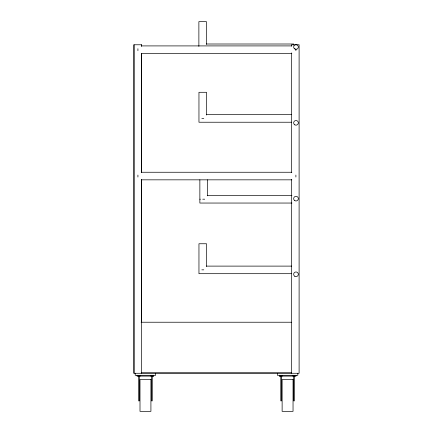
<?xml version="1.0" encoding="UTF-8"?>
<svg xmlns="http://www.w3.org/2000/svg" width="433" height="433" viewBox="0 0 433 433"><rect width="100%" height="100%" fill="white"/><g stroke="black" fill="none" stroke-linecap="round" stroke-linejoin="round"><path stroke-width="0.65" d="M206.27 44.004L293.666 44.004L293.666 45.119M141.288 45.909L291.842 45.909M141.288 53.486L291.842 53.486M206.352 114.648L291.728 114.648M201.838 118.377L203.802 118.377M291.728 122.23L198.958 122.23L198.958 92.294L206.536 92.294L206.536 115.032M141.288 172.253L291.842 172.253M141.288 179.836L291.842 179.836M207.255 195.467L291.956 195.467M199.862 199.191L200.409 199.191M202.741 199.191L204.706 199.191M291.956 203.045L199.862 203.045L199.862 179.798M206.352 266.111L291.728 266.111M201.838 269.835L203.802 269.835M291.728 273.688L198.958 273.688L198.958 243.752L206.536 243.752L206.536 266.49M141.136 322.228L291.404 322.228M141.64 372.77L291.404 372.77M297.834 373.273L297.834 375.292L277.364 375.292L277.364 373.273M296.031 375.292L296.031 376.098L279.301 376.098L279.301 375.292M295.891 48.718L295.891 50.677M295.891 175.062L295.891 177.027M295.225 375.292L295.225 376.098M294.424 375.968L294.424 400.882L293.623 400.882L293.623 375.292M292.822 375.292L292.822 376.098M291.528 46.125L291.528 44.772L299.106 44.772L299.106 373.273L133.894 373.273L133.894 44.772L141.623 44.772L141.623 46.125M291.528 52.886L291.528 172.523M291.528 179.284L291.528 373.273M282.511 375.292L282.511 376.098M281.71 375.292L281.71 376.098M281.58 375.968L281.58 400.882L280.779 400.882L280.779 375.968M280.108 375.292L280.108 376.098M279.437 375.292L279.437 376.098M207.439 179.798L207.439 195.846M206.454 44.388L206.454 21.65L198.877 21.65L198.877 46.391M155.68 373.273L155.68 375.292L135.21 375.292L135.21 373.273M153.742 375.292L153.742 376.098L137.017 376.098L137.017 375.292M153.612 375.292L153.612 376.098M152.941 375.292L152.941 376.098M152.27 375.968L152.27 400.882L151.469 400.882L151.469 375.968M151.334 375.292L151.334 376.098M150.532 375.292L150.532 376.098M141.623 53.562L141.623 172.523M141.623 179.284L141.623 373.273M141.472 44.772L141.472 46.125M141.472 53.562L141.472 172.523M141.472 179.284L141.472 322.58M140.227 375.292L140.227 376.098M139.421 375.292L139.426 400.882L138.625 400.882L138.625 375.968M137.916 48.718L137.916 50.677M137.916 175.062L137.916 177.027M137.818 375.292L137.818 376.098M134.046 44.772L134.046 373.273M150.917 379.519L140.005 379.519L140.005 411.35L150.917 411.35L150.917 379.519M293.038 379.519L282.127 379.519L282.127 411.35L293.038 411.35L293.038 379.519M294.83 276.314A2.333 2.333 0 0 0 298.332 274.295A2.333 2.333 0 0 0 294.83 272.27A2.333 2.333 0 0 0 294.83 276.314M294.83 124.856A2.333 2.333 0 0 0 298.332 122.837A2.333 2.333 0 0 0 294.83 120.812A2.333 2.333 0 0 0 294.83 124.856M294.348 48.675A2.333 2.333 0 0 0 298.25 47.63A2.333 2.333 0 0 0 295.393 44.772A2.333 2.333 0 0 0 294.348 48.675M294.83 200.663A2.333 2.333 0 0 0 298.332 198.644A2.333 2.333 0 0 0 294.83 196.62A2.333 2.333 0 0 0 294.83 200.663"/></g></svg>
